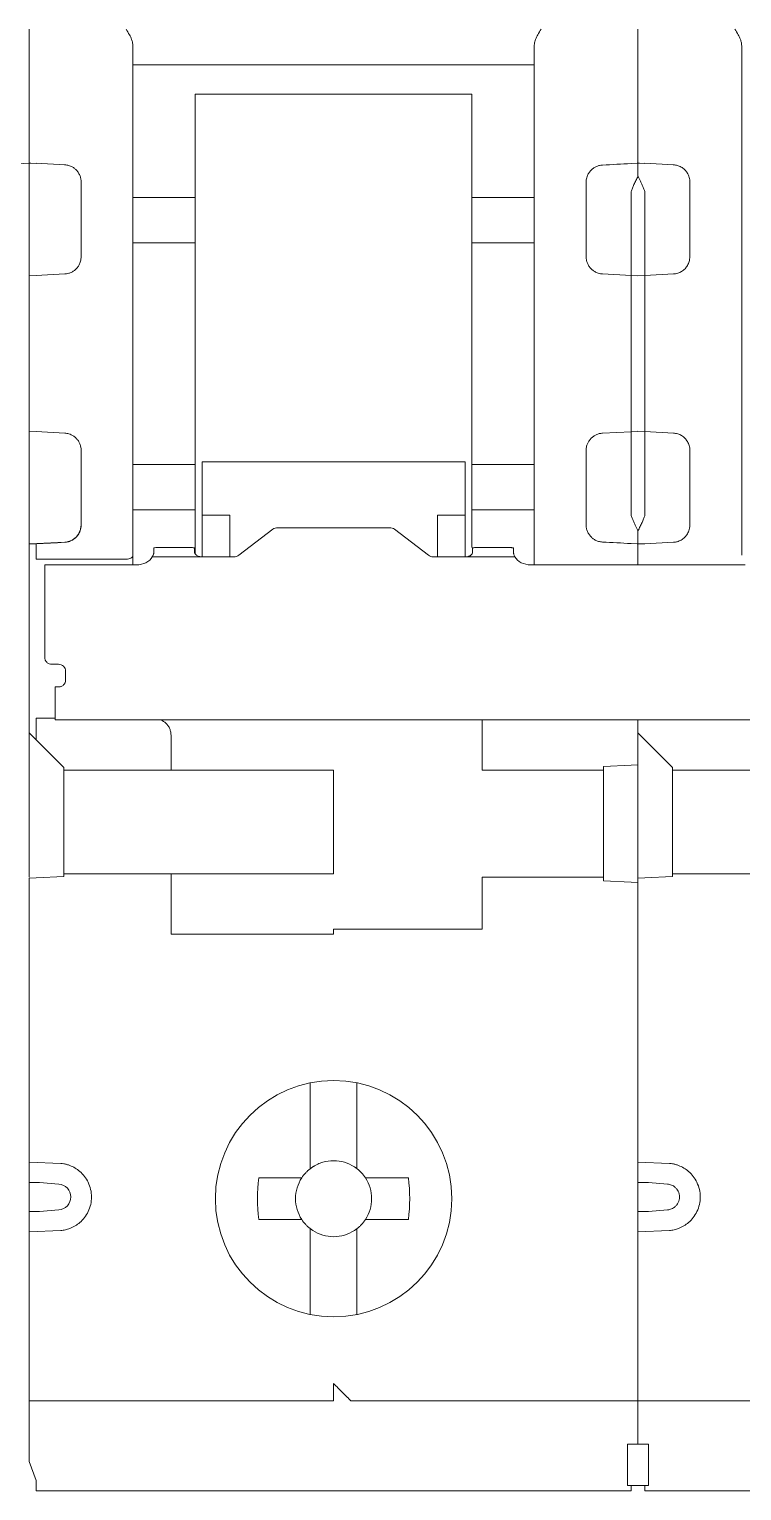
# Model space of a CAD drawing. Header units: millimetres. Extents: x 4137 to 6698, y 1400 to 3585.
# Drawn here: x 4447.62 to 4468.22, y 2976.75 to 3019.04 of the extents above; entities that cross this region are included whole.
import ezdxf

# ---------------------------------------------------------------- set-up
doc = ezdxf.new("R2010")
doc.units = ezdxf.units.MM
doc.layers.add('000-PI-Oprema', color=30, linetype='Continuous', lineweight=5)

msp = doc.modelspace()

# ---------------------------------------------------------------- linework, layer by layer
at = {"layer": '000-PI-Oprema', "color": 0, "lineweight": 0}
for p, q in [((4465.222, 3019.036), (4465.222, 3017.794)), ((4450.622, 3018.005), (4462.222, 3018.005)), ((4465.222, 3017.794), (4465.222, 3015.161)), ((4452.422, 3017.159), (4460.422, 3017.159)), ((4447.622, 3011.901), (4447.622, 3014.778)), ((4447.668, 3015.16), (4447.64, 3015.161)), ((4447.822, 3015.155), (4447.668, 3015.16)), ((4448.649, 3015.114), (4447.822, 3015.157)), ((4447.822, 3015.155), (4447.822, 3015.157)), ((4448.649, 3015.108), (4448.649, 3015.114)), ((4465.022, 3015.15), (4465.203, 3015.159)), ((4465.268, 3015.16), (4465.24, 3015.161)), ((4465.422, 3015.155), (4465.268, 3015.16)), ((4466.249, 3015.114), (4465.422, 3015.157)), ((4466.249, 3015.114), (4466.249, 3015.108)), ((4450.622, 3014.17), (4452.422, 3014.17)), ((4462.222, 3014.17), (4460.422, 3014.17)), ((4465.022, 3014.341), (4465.022, 3011.914)), ((4465.422, 3011.912), (4465.422, 3014.343)), ((4450.622, 3012.859), (4452.422, 3012.859)), ((4460.422, 3012.859), (4462.222, 3012.859)), ((4447.622, 3011.901), (4447.822, 3011.912)), ((4447.822, 3011.912), (4448.649, 3011.955)), ((4465.022, 3011.914), (4464.196, 3011.957)), ((4465.022, 3011.914), (4465.222, 3011.903)), ((4465.422, 3011.912), (4465.222, 3011.901)), ((4466.249, 3011.955), (4465.422, 3011.912)), ((4447.822, 3007.395), (4447.622, 3007.405)), ((4447.622, 3006.353), (4447.622, 3007.405)), ((4447.622, 3007.403), (4447.622, 3006.23)), ((4448.649, 3007.351), (4447.822, 3007.395)), ((4464.196, 3007.35), (4465.022, 3007.393)), ((4465.222, 3007.403), (4465.022, 3007.393)), ((4465.022, 3007.393), (4465.022, 3004.965)), ((4465.222, 3007.405), (4465.422, 3007.395)), ((4465.422, 3007.395), (4466.249, 3007.351)), ((4465.422, 3004.963), (4465.422, 3007.395)), ((4450.622, 3006.447), (4452.422, 3006.447)), ((4452.622, 3006.524), (4452.622, 3004.973)), ((4460.222, 3006.524), (4452.622, 3006.524)), ((4460.222, 3004.973), (4460.222, 3006.524)), ((4462.222, 3006.447), (4460.422, 3006.447)), ((4452.422, 3005.136), (4450.622, 3005.136)), ((4452.422, 3003.853), (4452.422, 3005.136)), ((4460.422, 3004.046), (4460.422, 3005.136)), ((4460.422, 3005.136), (4462.222, 3005.136)), ((4453.422, 3004.973), (4452.622, 3004.973)), ((4452.622, 3003.771), (4452.622, 3004.973)), ((4453.422, 3003.771), (4453.422, 3004.973)), ((4460.222, 3004.973), (4459.422, 3004.973)), ((4459.422, 3003.771), (4459.422, 3004.973)), ((4460.222, 3004.973), (4460.222, 3003.771)), ((4453.681, 3003.816), (4454.664, 3004.569)), ((4454.805, 3004.614), (4458.04, 3004.614)), ((4458.181, 3004.569), (4459.164, 3003.816)), ((4447.64, 3004.145), (4448.649, 3004.198)), ((4447.822, 3004.149), (4447.822, 3004.151)), ((4448.649, 3004.192), (4448.649, 3004.198)), ((4450.622, 3003.824), (4450.622, 3003.541)), ((4451.222, 3003.948), (4451.222, 3004.026)), ((4452.205, 3004.044), (4451.422, 3004.044)), ((4452.405, 3004.026), (4452.405, 3003.948)), ((4460.439, 3004.026), (4460.439, 3003.948)), ((4461.423, 3004.044), (4460.639, 3004.044)), ((4461.623, 3004.026), (4461.623, 3003.948)), ((4462.222, 3003.553), (4462.222, 3003.976)), ((4465.203, 3004.147), (4465.022, 3004.157)), ((4465.222, 3004.146), (4465.222, 3003.541)), ((4465.268, 3004.146), (4465.422, 3004.151)), ((4465.422, 3004.149), (4466.249, 3004.192)), ((4465.422, 3004.151), (4465.422, 3004.149)), ((4450.422, 3003.701), (4447.822, 3003.701)), ((4448.072, 3002.929), (4448.072, 3003.541)), ((4448.072, 3003.541), (4450.722, 3003.541)), ((4452.605, 3003.771), (4451.18, 3003.771)), ((4452.605, 3003.771), (4453.54, 3003.771)), ((4459.305, 3003.771), (4460.239, 3003.771)), ((4461.664, 3003.771), (4460.239, 3003.771)), ((4462.123, 3003.541), (4468.322, 3003.541)), ((4448.072, 3002.272), (4448.072, 3000.863)), ((4448.472, 3000.664), (4448.272, 3000.664)), ((4448.672, 3000.215), (4448.672, 3000.464)), ((4447.622, 2999.953), (4447.622, 3000.27)), ((4448.372, 3000.01), (4448.472, 3000.01)), ((4448.372, 2999.966), (4448.372, 3000.01)), ((4447.622, 2998.679), (4447.622, 2999.953)), ((4448.372, 2999.966), (4448.372, 2999.877)), ((4448.372, 2999.103), (4447.822, 2999.103)), ((4448.372, 2999.055), (4452.472, 2999.055)), ((4452.472, 2999.056), (4477.972, 2999.056)), ((4460.722, 2997.603), (4460.722, 2999.056)), ((4465.222, 2999.056), (4465.222, 2998.679)), ((4447.622, 2994.503), (4447.622, 2998.679)), ((4447.622, 2998.679), (4447.822, 2998.479)), ((4447.822, 2998.479), (4447.822, 2998.603)), ((4447.822, 2998.479), (4448.622, 2997.679)), ((4451.722, 2997.603), (4451.722, 2998.603)), ((4465.222, 2998.679), (4465.422, 2998.479)), ((4465.222, 2997.756), (4465.222, 2998.679)), ((4465.422, 2998.479), (4466.222, 2997.679)), ((4448.622, 2997.679), (4448.622, 2997.603)), ((4451.722, 2997.603), (4448.622, 2997.603)), ((4448.622, 2997.603), (4448.622, 2994.603)), ((4451.722, 2997.603), (4452.122, 2997.603)), ((4452.122, 2997.603), (4456.422, 2997.603)), ((4456.422, 2997.603), (4456.422, 2994.603)), ((4461.122, 2997.603), (4460.722, 2997.603)), ((4461.122, 2997.603), (4464.222, 2997.603)), ((4464.222, 2997.703), (4465.022, 2997.745)), ((4464.222, 2997.703), (4464.222, 2997.603)), ((4464.222, 2997.603), (4464.222, 2994.503)), ((4465.222, 2997.756), (4465.022, 2997.745)), ((4465.222, 2997.756), (4465.222, 2994.503)), ((4466.222, 2997.679), (4466.222, 2997.603)), ((4466.222, 2997.603), (4469.322, 2997.603)), ((4466.222, 2997.603), (4466.222, 2994.603)), ((4447.622, 2995.503), (4447.617, 2995.508)), ((4447.627, 2995.303), (4447.622, 2995.303)), ((4447.622, 2994.475), (4447.822, 2994.485)), ((4448.622, 2994.527), (4447.822, 2994.485)), ((4448.622, 2994.603), (4448.622, 2994.527)), ((4451.722, 2994.603), (4448.622, 2994.603)), ((4451.722, 2992.853), (4451.722, 2994.603)), ((4451.722, 2994.603), (4452.122, 2994.603)), ((4456.422, 2994.603), (4452.122, 2994.603)), ((4461.122, 2994.503), (4460.722, 2994.503)), ((4460.722, 2994.503), (4460.722, 2993.003)), ((4464.222, 2994.503), (4461.122, 2994.503)), ((4464.222, 2994.403), (4464.222, 2994.503)), ((4465.222, 2994.475), (4465.222, 2994.503)), ((4465.222, 2994.475), (4465.422, 2994.485)), ((4466.222, 2994.527), (4465.422, 2994.485)), ((4466.222, 2994.603), (4466.222, 2994.527)), ((4469.322, 2994.603), (4466.222, 2994.603)), ((4447.622, 2994.475), (4447.622, 2986.58)), ((4465.022, 2994.361), (4464.222, 2994.403)), ((4465.022, 2994.361), (4465.222, 2994.351)), ((4465.222, 2994.475), (4465.222, 2994.351)), ((4465.222, 2986.58), (4465.222, 2994.351)), ((4456.422, 2992.853), (4451.722, 2992.853)), ((4456.422, 2993.003), (4456.422, 2992.853)), ((4460.722, 2993.003), (4456.422, 2993.003)), ((4447.622, 2990.703), (4447.627, 2990.703)), ((4447.617, 2990.498), (4447.622, 2990.503)), ((4455.747, 2988.542), (4455.747, 2988.479)), ((4455.747, 2988.479), (4455.747, 2986.359)), ((4457.097, 2988.479), (4457.097, 2988.542)), ((4457.097, 2986.359), (4457.097, 2988.479)), ((4447.622, 2986.406), (4447.622, 2986.579)), ((4465.222, 2986.58), (4465.222, 2983.927)), ((4448.532, 2986.224), (4447.622, 2986.263)), ((4455.747, 2986.359), (4455.747, 2986.072)), ((4457.097, 2986.359), (4457.097, 2986.072)), ((4466.132, 2986.224), (4465.222, 2986.263)), ((4447.622, 2984.831), (4447.622, 2985.676)), ((4447.922, 2985.676), (4448.48, 2985.627)), ((4454.259, 2985.803), (4455.116, 2985.803)), ((4458.586, 2985.803), (4457.729, 2985.803)), ((4465.522, 2985.676), (4466.08, 2985.627)), ((4448.48, 2984.88), (4447.922, 2984.831)), ((4465.522, 2984.831), (4466.08, 2984.88)), ((4455.116, 2984.603), (4454.259, 2984.603)), ((4455.747, 2984.335), (4455.747, 2984.047)), ((4457.097, 2984.335), (4457.097, 2984.047)), ((4458.586, 2984.603), (4457.729, 2984.603)), ((4447.622, 2984.244), (4448.532, 2984.282)), ((4447.622, 2983.927), (4447.622, 2983.981)), ((4447.622, 2983.927), (4447.622, 2980.203)), ((4455.747, 2984.047), (4455.747, 2981.927)), ((4457.097, 2981.927), (4457.097, 2984.047)), ((4465.222, 2984.244), (4466.132, 2984.282)), ((4465.222, 2980.203), (4465.222, 2983.927)), ((4455.747, 2981.927), (4455.747, 2981.852)), ((4457.097, 2981.852), (4457.097, 2981.927)), ((4447.622, 2980.203), (4447.622, 2977.603)), ((4465.222, 2980.203), (4465.222, 2978.103)), ((4447.622, 2979.353), (4456.422, 2979.353)), ((4465.222, 2979.353), (4456.922, 2979.353)), ((4474.022, 2979.353), (4465.222, 2979.353)), ((4465.522, 2978.103), (4464.922, 2978.103)), ((4447.622, 2977.603), (4447.822, 2977.054)), ((4452.622, 2976.753), (4447.822, 2976.753)), ((4460.242, 2976.753), (4452.622, 2976.753)), ((4465.022, 2976.753), (4460.242, 2976.753)), ((4465.022, 2976.903), (4464.922, 2976.903)), ((4465.422, 2976.903), (4465.022, 2976.903)), ((4465.522, 2976.903), (4465.422, 2976.903)), ((4470.222, 2976.753), (4465.422, 2976.753))]:
    msp.add_line(p, q, dxfattribs=at)
at = {"layer": '000-PI-Oprema', "color": 0, "lineweight": 0, "flags": 128}
msp.add_lwpolyline([(4450.622, 3003.824), (4450.619, 3003.8), (4450.607, 3003.777), (4450.589, 3003.756), (4450.564, 3003.737), (4450.534, 3003.722), (4450.499, 3003.711), (4450.461, 3003.704), (4450.422, 3003.701)], dxfattribs=at)
at = {"layer": '000-PI-Oprema', "color": 0, "lineweight": 0}
msp.add_circle((4456.422, 2985.203), 3.418, dxfattribs=at)
for start, end in [(123.0557, 133.0681), (46.9319, 56.9443), (136.9319, 146.9443), (135, 136.9319), (133.0681, 135), (33.0557, 43.0681), (213.0557, 223.0681), (223.0681, 225), (225, 226.9319), (226.9319, 236.9443), (303.0557, 313.0681), (315, 316.9319), (316.9319, 326.9443)]:
    msp.add_arc((4456.422, 2985.203), 1.1, start, end, dxfattribs=at)
for points, knots in [([(4447.622, 3019.036), (4447.622, 3019.004), (4447.622, 3018.94), (4447.622, 3018.844), (4447.622, 3018.749), (4447.622, 3018.622), (4447.622, 3018.465), (4447.622, 3018.289), (4447.622, 3018.129), (4447.622, 3017.992), (4447.622, 3017.877), (4447.622, 3017.822), (4447.622, 3017.794)], [0, 0, 0, 0, 0.061391, 0.122427, 0.18342, 0.24468, 0.372209, 0.500076, 0.627605, 0.755472, 0.877481, 1, 1, 1, 1]), ([(4447.622, 3017.794), (4447.622, 3017.808), (4447.622, 3017.834), (4447.622, 3017.881), (4447.622, 3017.934), (4447.622, 3018.014), (4447.622, 3018.129), (4447.622, 3018.289), (4447.622, 3018.465), (4447.622, 3018.652), (4447.622, 3018.843), (4447.622, 3018.972), (4447.622, 3019.036)], [0, 0, 0, 0, 0.061391, 0.122427, 0.18342, 0.24468, 0.372209, 0.500076, 0.627605, 0.755472, 0.877481, 1, 1, 1, 1]), ([(4450.422, 3019.036), (4450.456, 3018.983), (4450.503, 3018.909), (4450.555, 3018.81), (4450.588, 3018.732), (4450.616, 3018.645), (4450.62, 3018.578), (4450.622, 3018.546)], [0, 0, 0, 0, 0.350015, 0.493309, 0.624855, 0.821183, 1, 1, 1, 1]), ([(4462.222, 3018.546), (4462.223, 3018.567), (4462.226, 3018.611), (4462.24, 3018.677), (4462.262, 3018.743), (4462.291, 3018.81), (4462.342, 3018.909), (4462.389, 3018.984), (4462.422, 3019.036)], [0, 0, 0, 0, 0.117446, 0.242847, 0.378002, 0.506391, 0.652474, 1, 1, 1, 1]), ([(4468.022, 3019.036), (4468.056, 3018.983), (4468.103, 3018.909), (4468.155, 3018.809), (4468.188, 3018.732), (4468.216, 3018.645), (4468.22, 3018.578), (4468.222, 3018.546)], [0, 0, 0, 0, 0.350596, 0.493868, 0.625405, 0.821427, 1, 1, 1, 1]), ([(4450.622, 3018.392), (4450.622, 3018.352), (4450.622, 3018.271), (4450.622, 3018.14), (4450.622, 3018), (4450.622, 3017.852), (4450.622, 3017.696), (4450.622, 3017.532), (4450.622, 3017.36), (4450.622, 3017.119), (4450.622, 3016.8), (4450.622, 3016.389), (4450.622, 3015.952), (4450.622, 3015.639), (4450.622, 3015.482)], [0, 0, 0, 0, 0.062736, 0.125281, 0.187695, 0.250043, 0.312387, 0.374792, 0.437318, 0.500031, 0.625212, 0.749931, 0.874692, 1, 1, 1, 1]), ([(4462.222, 3018.392), (4462.222, 3018.402), (4462.222, 3018.421), (4462.222, 3018.457), (4462.222, 3018.498), (4462.222, 3018.53), (4462.222, 3018.546)], [0, 0, 0, 0, 0.251193, 0.5, 0.748807, 1, 1, 1, 1]), ([(4462.222, 3015.33), (4462.222, 3015.414), (4462.222, 3015.58), (4462.222, 3015.822), (4462.222, 3016.056), (4462.222, 3016.284), (4462.222, 3016.504), (4462.222, 3016.717), (4462.222, 3016.922), (4462.222, 3017.186), (4462.222, 3017.496), (4462.222, 3017.832), (4462.222, 3018.135), (4462.222, 3018.306), (4462.222, 3018.392)], [0, 0, 0, 0, 0.062754, 0.125301, 0.187708, 0.250043, 0.312375, 0.374772, 0.437302, 0.500033, 0.625237, 0.749935, 0.874674, 1, 1, 1, 1]), ([(4468.222, 3018.546), (4468.222, 3018.53), (4468.222, 3018.498), (4468.222, 3018.457), (4468.222, 3018.421), (4468.222, 3018.402), (4468.222, 3018.392)], [0, 0, 0, 0, 0.251193, 0.5, 0.748807, 1, 1, 1, 1]), ([(4468.222, 3018.392), (4468.222, 3018.352), (4468.222, 3018.271), (4468.222, 3018.14), (4468.222, 3018), (4468.222, 3017.852), (4468.222, 3017.696), (4468.222, 3017.532), (4468.222, 3017.36), (4468.222, 3017.119), (4468.222, 3016.8), (4468.222, 3016.389), (4468.222, 3015.952), (4468.222, 3015.639), (4468.222, 3015.482)], [0, 0, 0, 0, 0.062736, 0.125281, 0.187695, 0.250043, 0.312387, 0.374792, 0.437318, 0.500031, 0.625212, 0.749931, 0.874692, 1, 1, 1, 1]), ([(4447.622, 3017.794), (4447.622, 3017.757), (4447.622, 3017.684), (4447.622, 3017.564), (4447.622, 3017.438), (4447.622, 3017.303), (4447.622, 3017.162), (4447.622, 3017.013), (4447.622, 3016.857), (4447.622, 3016.639), (4447.622, 3016.35), (4447.622, 3015.978), (4447.622, 3015.583), (4447.622, 3015.3), (4447.622, 3015.159)], [0, 0, 0, 0, 0.062728, 0.125272, 0.18769, 0.250045, 0.312396, 0.374803, 0.437328, 0.500029, 0.625194, 0.749922, 0.874696, 1, 1, 1, 1]), ([(4447.622, 3015.161), (4447.622, 3015.232), (4447.622, 3015.374), (4447.622, 3015.581), (4447.622, 3015.782), (4447.622, 3015.977), (4447.622, 3016.165), (4447.622, 3016.348), (4447.622, 3016.524), (4447.622, 3016.751), (4447.622, 3017.017), (4447.622, 3017.307), (4447.622, 3017.57), (4447.622, 3017.719), (4447.622, 3017.794)], [0, 0, 0, 0, 0.062728, 0.125271, 0.18769, 0.250045, 0.312396, 0.374804, 0.437328, 0.500029, 0.625194, 0.749922, 0.874696, 1, 1, 1, 1]), ([(4452.422, 3017.159), (4452.422, 3017.118), (4452.422, 3017.035), (4452.422, 3016.917), (4452.422, 3016.804), (4452.422, 3016.661), (4452.422, 3016.495), (4452.422, 3016.388), (4452.422, 3016.334)], [0, 0, 0, 0, 0.125424, 0.250193, 0.374902, 0.500146, 0.749703, 1, 1, 1, 1]), ([(4460.422, 3016.334), (4460.422, 3016.361), (4460.422, 3016.413), (4460.422, 3016.501), (4460.422, 3016.595), (4460.422, 3016.73), (4460.422, 3016.914), (4460.422, 3017.077), (4460.422, 3017.159)], [0, 0, 0, 0, 0.125424, 0.250193, 0.374902, 0.500146, 0.749703, 1, 1, 1, 1]), ([(4460.422, 3014.17), (4460.422, 3014.241), (4460.422, 3014.383), (4460.422, 3014.589), (4460.422, 3014.79), (4460.422, 3014.986), (4460.422, 3015.176), (4460.422, 3015.422), (4460.422, 3015.714), (4460.422, 3016.041), (4460.422, 3016.237), (4460.422, 3016.334)], [0, 0, 0, 0, 0.083508, 0.166833, 0.25006, 0.333277, 0.416572, 0.500032, 0.666688, 0.83311, 1, 1, 1, 1]), ([(4450.622, 3015.482), (4450.622, 3015.418), (4450.622, 3015.291), (4450.622, 3015.092), (4450.622, 3014.889), (4450.622, 3014.682), (4450.622, 3014.47), (4450.622, 3014.253), (4450.622, 3014.031), (4450.622, 3013.88), (4450.622, 3013.805)], [0, 0, 0, 0, 0.12575, 0.250858, 0.375537, 0.5, 0.624463, 0.749142, 0.87425, 1, 1, 1, 1]), ([(4462.222, 3013.937), (4462.222, 3014.008), (4462.222, 3014.15), (4462.222, 3014.358), (4462.222, 3014.562), (4462.222, 3014.761), (4462.222, 3014.956), (4462.222, 3015.146), (4462.222, 3015.269), (4462.222, 3015.33)], [0, 0, 0, 0, 0.143512, 0.28637, 0.428834, 0.571166, 0.71363, 0.856488, 1, 1, 1, 1]), ([(4468.222, 3015.482), (4468.222, 3015.418), (4468.222, 3015.291), (4468.222, 3015.092), (4468.222, 3014.889), (4468.222, 3014.682), (4468.222, 3014.47), (4468.222, 3014.253), (4468.222, 3014.031), (4468.222, 3013.88), (4468.222, 3013.805)], [0, 0, 0, 0, 0.12575, 0.250858, 0.375537, 0.5, 0.624463, 0.749142, 0.87425, 1, 1, 1, 1]), ([(4448.649, 3015.114), (4448.668, 3015.112), (4448.707, 3015.109), (4448.764, 3015.096), (4448.829, 3015.072), (4448.902, 3015.033), (4448.975, 3014.974), (4449.038, 3014.9), (4449.085, 3014.813), (4449.117, 3014.717), (4449.121, 3014.65), (4449.122, 3014.616)], [0, 0, 0, 0, 0.071618, 0.143308, 0.216363, 0.334035, 0.455285, 0.587191, 0.721903, 0.860899, 1, 1, 1, 1]), ([(4463.722, 3014.607), (4463.723, 3014.63), (4463.725, 3014.675), (4463.739, 3014.741), (4463.765, 3014.815), (4463.808, 3014.893), (4463.871, 3014.967), (4463.944, 3015.026), (4464.025, 3015.069), (4464.109, 3015.098), (4464.167, 3015.104), (4464.196, 3015.106)], [0, 0, 0, 0, 0.093221, 0.185813, 0.279137, 0.41434, 0.546905, 0.668022, 0.785627, 0.893606, 1, 1, 1, 1]), ([(4465.022, 3014.341), (4465.035, 3014.373), (4465.062, 3014.442), (4465.108, 3014.548), (4465.163, 3014.664), (4465.202, 3014.738), (4465.222, 3014.777)], [0, 0, 0, 0, 0.193415, 0.424448, 0.693252, 1, 1, 1, 1]), ([(4465.422, 3014.343), (4465.41, 3014.375), (4465.385, 3014.438), (4465.346, 3014.529), (4465.306, 3014.616), (4465.264, 3014.7), (4465.237, 3014.752), (4465.222, 3014.778)], [0, 0, 0, 0, 0.194202, 0.390464, 0.589612, 0.792498, 1, 1, 1, 1]), ([(4466.722, 3014.616), (4466.722, 3014.639), (4466.72, 3014.684), (4466.706, 3014.75), (4466.68, 3014.823), (4466.638, 3014.9), (4466.568, 3014.982), (4466.476, 3015.051), (4466.365, 3015.1), (4466.286, 3015.109), (4466.249, 3015.114)], [0, 0, 0, 0, 0.092601, 0.18543, 0.278489, 0.413813, 0.545287, 0.709927, 0.860804, 1, 1, 1, 1]), ([(4452.422, 3014.17), (4452.422, 3014.121), (4452.422, 3014.023), (4452.422, 3013.807), (4452.422, 3013.568), (4452.422, 3013.323), (4452.422, 3013.102), (4452.422, 3012.938), (4452.422, 3012.882), (4452.422, 3012.859)], [0, 0, 0, 0, 0.150243, 0.300485, 0.450729, 0.600973, 0.751216, 0.901461, 1, 1, 1, 1]), ([(4460.422, 3014.17), (4460.422, 3014.121), (4460.422, 3014.023), (4460.422, 3013.807), (4460.422, 3013.568), (4460.422, 3013.323), (4460.422, 3013.102), (4460.422, 3012.938), (4460.422, 3012.882), (4460.422, 3012.859)], [0, 0, 0, 0, 0.150243, 0.300485, 0.450729, 0.600973, 0.751216, 0.901461, 1, 1, 1, 1]), ([(4462.222, 3005.37), (4462.222, 3005.484), (4462.222, 3005.711), (4462.222, 3006.057), (4462.222, 3006.405), (4462.222, 3006.755), (4462.222, 3007.108), (4462.222, 3007.705), (4462.222, 3008.553), (4462.222, 3009.653), (4462.222, 3010.753), (4462.222, 3011.72), (4462.222, 3012.552), (4462.222, 3013.252), (4462.222, 3013.708), (4462.222, 3013.937)], [0, 0, 0, 0, 0.041431, 0.082793, 0.124119, 0.165441, 0.206793, 0.248207, 0.374079, 0.500012, 0.625883, 0.751817, 0.834548, 0.917188, 1, 1, 1, 1]), ([(4449.122, 3012.454), (4449.122, 3012.574), (4449.122, 3012.813), (4449.122, 3013.168), (4449.122, 3013.521), (4449.122, 3013.753), (4449.122, 3013.869)], [0, 0, 0, 0, 0.2501, 0.5, 0.7499, 1, 1, 1, 1]), ([(4450.622, 3013.805), (4450.622, 3013.694), (4450.622, 3013.472), (4450.622, 3013.137), (4450.622, 3012.799), (4450.622, 3012.459), (4450.622, 3012.117), (4450.622, 3011.538), (4450.622, 3010.717), (4450.622, 3009.653), (4450.622, 3008.589), (4450.622, 3007.653), (4450.622, 3006.847), (4450.622, 3006.168), (4450.622, 3005.724), (4450.622, 3005.502)], [0, 0, 0, 0, 0.041447, 0.082829, 0.124176, 0.16552, 0.206891, 0.248321, 0.374134, 0.500011, 0.625824, 0.751702, 0.834467, 0.91715, 1, 1, 1, 1]), ([(4468.222, 3013.805), (4468.222, 3013.694), (4468.222, 3013.472), (4468.222, 3013.137), (4468.222, 3012.799), (4468.222, 3012.459), (4468.222, 3012.117), (4468.222, 3011.538), (4468.222, 3010.717), (4468.222, 3009.653), (4468.222, 3008.589), (4468.222, 3007.653), (4468.222, 3006.847), (4468.222, 3006.168), (4468.222, 3005.724), (4468.222, 3005.502)], [0, 0, 0, 0, 0.041447, 0.082829, 0.124176, 0.16552, 0.206891, 0.248321, 0.374134, 0.500011, 0.625824, 0.751702, 0.834467, 0.91715, 1, 1, 1, 1]), ([(4452.422, 3012.859), (4452.422, 3012.776), (4452.422, 3012.609), (4452.422, 3012.354), (4452.422, 3012.097), (4452.422, 3011.837), (4452.422, 3011.574), (4452.422, 3011.126), (4452.422, 3010.487), (4452.422, 3009.653), (4452.422, 3008.82), (4452.422, 3008.09), (4452.422, 3007.469), (4452.422, 3006.95), (4452.422, 3006.615), (4452.422, 3006.447)], [0, 0, 0, 0, 0.041319, 0.082538, 0.123706, 0.164869, 0.206076, 0.247373, 0.373654, 0.500018, 0.626299, 0.752662, 0.835118, 0.917437, 1, 1, 1, 1]), ([(4460.422, 3012.859), (4460.422, 3011.852), (4460.422, 3010.753), (4460.422, 3008.554), (4460.422, 3007.454), (4460.422, 3006.447)], [0, 0, 0, 0, 0.5, 0.5, 1, 1, 1, 1]), ([(4449.122, 3012.454), (4449.122, 3012.433), (4449.12, 3012.39), (4449.108, 3012.328), (4449.084, 3012.257), (4449.045, 3012.181), (4448.986, 3012.107), (4448.914, 3012.044), (4448.832, 3011.997), (4448.742, 3011.965), (4448.68, 3011.958), (4448.649, 3011.955)], [0, 0, 0, 0, 0.085507, 0.170147, 0.255273, 0.381189, 0.506725, 0.630753, 0.754527, 0.877113, 1, 1, 1, 1]), ([(4464.196, 3011.957), (4464.175, 3011.959), (4464.134, 3011.962), (4464.073, 3011.978), (4464.004, 3012.004), (4463.931, 3012.046), (4463.859, 3012.108), (4463.8, 3012.183), (4463.756, 3012.268), (4463.728, 3012.36), (4463.724, 3012.424), (4463.722, 3012.456)], [0, 0, 0, 0, 0.082209, 0.16366, 0.245689, 0.369303, 0.493372, 0.618767, 0.744744, 0.872104, 1, 1, 1, 1]), ([(4466.249, 3011.955), (4466.269, 3011.957), (4466.31, 3011.96), (4466.371, 3011.976), (4466.429, 3011.998), (4466.485, 3012.027), (4466.537, 3012.064), (4466.596, 3012.118), (4466.658, 3012.2), (4466.711, 3012.317), (4466.719, 3012.407), (4466.722, 3012.454)], [0, 0, 0, 0, 0.080411, 0.161533, 0.243405, 0.326066, 0.409552, 0.493901, 0.642123, 0.810797, 1, 1, 1, 1]), ([(4447.622, 3011.903), (4447.622, 3011.797), (4447.622, 3011.584), (4447.622, 3011.264), (4447.622, 3010.944), (4447.622, 3010.622), (4447.622, 3010.3), (4447.622, 3009.977), (4447.622, 3009.572), (4447.622, 3009.087), (4447.622, 3008.523), (4447.622, 3007.961), (4447.622, 3007.589), (4447.622, 3007.403)], [0, 0, 0, 0, 0.071572, 0.143012, 0.214372, 0.285701, 0.357051, 0.428472, 0.500015, 0.625079, 0.749917, 0.8748, 1, 1, 1, 1]), ([(4447.622, 3007.405), (4447.622, 3007.511), (4447.622, 3007.723), (4447.622, 3008.043), (4447.622, 3008.364), (4447.622, 3008.685), (4447.622, 3009.007), (4447.622, 3009.33), (4447.622, 3009.734), (4447.622, 3010.218), (4447.622, 3010.782), (4447.622, 3011.344), (4447.622, 3011.715), (4447.622, 3011.901)], [0, 0, 0, 0, 0.071572, 0.143012, 0.214372, 0.285701, 0.357051, 0.428472, 0.500015, 0.625079, 0.749917, 0.8748, 1, 1, 1, 1]), ([(4465.022, 3011.914), (4465.022, 3011.807), (4465.022, 3011.593), (4465.022, 3011.271), (4465.022, 3010.949), (4465.022, 3010.626), (4465.022, 3010.302), (4465.022, 3009.978), (4465.022, 3009.572), (4465.022, 3009.085), (4465.022, 3008.519), (4465.022, 3007.954), (4465.022, 3007.58), (4465.022, 3007.393)], [0, 0, 0, 0, 0.071556, 0.142997, 0.214365, 0.285706, 0.357065, 0.428486, 0.500013, 0.625062, 0.749916, 0.874816, 1, 1, 1, 1]), ([(4448.649, 3007.351), (4448.67, 3007.349), (4448.711, 3007.346), (4448.772, 3007.33), (4448.841, 3007.304), (4448.914, 3007.262), (4448.986, 3007.2), (4449.045, 3007.125), (4449.089, 3007.04), (4449.117, 3006.948), (4449.121, 3006.884), (4449.122, 3006.852)], [0, 0, 0, 0, 0.082205, 0.163652, 0.245679, 0.369354, 0.493482, 0.618917, 0.744935, 0.872201, 1, 1, 1, 1]), ([(4463.722, 3006.85), (4463.723, 3006.872), (4463.725, 3006.914), (4463.737, 3006.977), (4463.761, 3007.047), (4463.8, 3007.123), (4463.859, 3007.198), (4463.931, 3007.26), (4464.013, 3007.307), (4464.102, 3007.34), (4464.165, 3007.346), (4464.196, 3007.35)], [0, 0, 0, 0, 0.085573, 0.170275, 0.255463, 0.381339, 0.506835, 0.630803, 0.754517, 0.877108, 1, 1, 1, 1]), ([(4466.722, 3006.852), (4466.721, 3006.876), (4466.719, 3006.924), (4466.704, 3006.991), (4466.682, 3007.053), (4466.653, 3007.108), (4466.621, 3007.156), (4466.568, 3007.217), (4466.488, 3007.282), (4466.373, 3007.336), (4466.29, 3007.346), (4466.249, 3007.351)], [0, 0, 0, 0, 0.097376, 0.189595, 0.276665, 0.358598, 0.435408, 0.507112, 0.674555, 0.83875, 1, 1, 1, 1]), ([(4449.122, 3005.437), (4449.122, 3005.553), (4449.122, 3005.786), (4449.122, 3006.138), (4449.122, 3006.494), (4449.122, 3006.732), (4449.122, 3006.852)], [0, 0, 0, 0, 0.2501, 0.5, 0.7499, 1, 1, 1, 1]), ([(4447.622, 3004.528), (4447.622, 3004.528), (4447.622, 3004.855), (4447.622, 3005.238), (4447.622, 3005.727), (4447.622, 3006.081), (4447.622, 3006.31), (4447.622, 3006.339), (4447.622, 3006.353)], [0, 0, 0, 0, 0.008736, 0.206989, 0.405242, 0.603494, 0.801747, 1, 1, 1, 1]), ([(4452.422, 3006.447), (4452.422, 3006.425), (4452.422, 3006.369), (4452.422, 3006.204), (4452.422, 3005.984), (4452.422, 3005.738), (4452.422, 3005.499), (4452.422, 3005.283), (4452.422, 3005.185), (4452.422, 3005.136)], [0, 0, 0, 0, 0.098539, 0.248784, 0.399027, 0.54927, 0.699515, 0.849757, 1, 1, 1, 1]), ([(4460.422, 3006.447), (4460.422, 3006.425), (4460.422, 3006.369), (4460.422, 3006.204), (4460.422, 3005.984), (4460.422, 3005.738), (4460.422, 3005.499), (4460.422, 3005.283), (4460.422, 3005.185), (4460.422, 3005.136)], [0, 0, 0, 0, 0.098539, 0.248784, 0.399027, 0.54927, 0.699515, 0.849757, 1, 1, 1, 1]), ([(4450.622, 3005.502), (4450.622, 3005.426), (4450.622, 3005.275), (4450.622, 3005.054), (4450.622, 3004.837), (4450.622, 3004.624), (4450.622, 3004.417), (4450.622, 3004.214), (4450.622, 3004.016), (4450.622, 3003.888), (4450.622, 3003.824)], [0, 0, 0, 0, 0.12575, 0.250858, 0.375537, 0.5, 0.624463, 0.749142, 0.87425, 1, 1, 1, 1]), ([(4468.222, 3005.502), (4468.222, 3005.426), (4468.222, 3005.275), (4468.222, 3005.054), (4468.222, 3004.837), (4468.222, 3004.624), (4468.222, 3004.417), (4468.222, 3004.214), (4468.222, 3004.016), (4468.222, 3003.888), (4468.222, 3003.824)], [0, 0, 0, 0, 0.12575, 0.250858, 0.375537, 0.5, 0.624463, 0.749142, 0.87425, 1, 1, 1, 1]), ([(4449.122, 3004.69), (4449.122, 3004.751), (4449.122, 3004.872), (4449.122, 3005.058), (4449.122, 3005.246), (4449.122, 3005.373), (4449.122, 3005.437)], [0, 0, 0, 0, 0.25014, 0.5, 0.74986, 1, 1, 1, 1]), ([(4462.222, 3003.976), (4462.222, 3004.037), (4462.222, 3004.16), (4462.222, 3004.35), (4462.222, 3004.545), (4462.222, 3004.744), (4462.222, 3004.948), (4462.222, 3005.156), (4462.222, 3005.298), (4462.222, 3005.37)], [0, 0, 0, 0, 0.143512, 0.28637, 0.428834, 0.571166, 0.71363, 0.856488, 1, 1, 1, 1]), ([(4448.649, 3004.198), (4448.69, 3004.2), (4448.737, 3004.208), (4448.836, 3004.242), (4448.889, 3004.269), (4448.989, 3004.351), (4449.036, 3004.406), (4449.103, 3004.54), (4449.122, 3004.618), (4449.122, 3004.697)], [0, 0, 0, 0, 0.25, 0.25, 0.5, 0.5, 0.75, 0.75, 1, 1, 1, 1]), ([(4448.649, 3004.192), (4448.667, 3004.194), (4448.705, 3004.197), (4448.761, 3004.21), (4448.817, 3004.23), (4448.871, 3004.256), (4448.924, 3004.291), (4448.981, 3004.34), (4449.044, 3004.414), (4449.091, 3004.507), (4449.118, 3004.604), (4449.121, 3004.661), (4449.122, 3004.69)], [0, 0, 0, 0, 0.068374, 0.139377, 0.213319, 0.290477, 0.371094, 0.455382, 0.587277, 0.761474, 0.880592, 1, 1, 1, 1]), ([(4464.196, 3004.2), (4464.177, 3004.202), (4464.139, 3004.205), (4464.082, 3004.218), (4464.017, 3004.241), (4463.944, 3004.28), (4463.871, 3004.34), (4463.808, 3004.414), (4463.76, 3004.501), (4463.728, 3004.597), (4463.724, 3004.665), (4463.722, 3004.699)], [0, 0, 0, 0, 0.070996, 0.142095, 0.214573, 0.332083, 0.453298, 0.585758, 0.72107, 0.860537, 1, 1, 1, 1]), ([(4465.022, 3004.965), (4465.035, 3004.934), (4465.06, 3004.87), (4465.099, 3004.779), (4465.139, 3004.692), (4465.18, 3004.607), (4465.208, 3004.556), (4465.222, 3004.529)], [0, 0, 0, 0, 0.1942, 0.390457, 0.5896, 0.792488, 1, 1, 1, 1]), ([(4465.422, 3004.963), (4465.41, 3004.932), (4465.383, 3004.863), (4465.337, 3004.757), (4465.282, 3004.641), (4465.243, 3004.567), (4465.222, 3004.528)], [0, 0, 0, 0, 0.193384, 0.424408, 0.693222, 1, 1, 1, 1]), ([(4466.249, 3004.192), (4466.267, 3004.194), (4466.305, 3004.197), (4466.361, 3004.21), (4466.417, 3004.23), (4466.471, 3004.256), (4466.524, 3004.291), (4466.581, 3004.34), (4466.644, 3004.414), (4466.691, 3004.507), (4466.718, 3004.604), (4466.721, 3004.661), (4466.722, 3004.69)], [0, 0, 0, 0, 0.068374, 0.139376, 0.213318, 0.290476, 0.371092, 0.45538, 0.587276, 0.76147, 0.88059, 1, 1, 1, 1]), ([(4447.622, 3004.147), (4447.622, 3004.076), (4447.622, 3003.934), (4447.622, 3003.727), (4447.622, 3003.526), (4447.622, 3003.331), (4447.622, 3003.142), (4447.622, 3002.96), (4447.622, 3002.783), (4447.622, 3002.556), (4447.622, 3002.29), (4447.622, 3002), (4447.622, 3001.737), (4447.622, 3001.587), (4447.622, 3001.512)], [0, 0, 0, 0, 0.062728, 0.125272, 0.18769, 0.250045, 0.312396, 0.374803, 0.437328, 0.500029, 0.625194, 0.749922, 0.874696, 1, 1, 1, 1]), ([(4447.622, 3001.512), (4447.622, 3001.549), (4447.622, 3001.622), (4447.622, 3001.742), (4447.622, 3001.869), (4447.622, 3002.003), (4447.622, 3002.144), (4447.622, 3002.293), (4447.622, 3002.449), (4447.622, 3002.667), (4447.622, 3002.955), (4447.622, 3003.327), (4447.622, 3003.722), (4447.622, 3004.004), (4447.622, 3004.146)], [0, 0, 0, 0, 0.062728, 0.125271, 0.18769, 0.250045, 0.312396, 0.374804, 0.437328, 0.500029, 0.625194, 0.749922, 0.874696, 1, 1, 1, 1]), ([(4447.822, 3004.151), (4447.796, 3004.15), (4447.744, 3004.149), (4447.693, 3004.147), (4447.668, 3004.146)], [0, 0, 0, 0, 0.508632, 1, 1, 1, 1]), ([(4451.222, 3003.898), (4451.222, 3003.889), (4451.221, 3003.872), (4451.213, 3003.841), (4451.2, 3003.807), (4451.187, 3003.783), (4451.18, 3003.771)], [0, 0, 0, 0, 0.256458, 0.506841, 0.753776, 1, 1, 1, 1]), ([(4451.222, 3004.026), (4451.222, 3004.031), (4451.244, 3004.035), (4451.318, 3004.042), (4451.37, 3004.044), (4451.422, 3004.044)], [0, 0, 0, 0, 0.5, 0.5, 1, 1, 1, 1]), ([(4451.222, 3003.898), (4451.222, 3003.906), (4451.222, 3003.923), (4451.222, 3003.94), (4451.222, 3003.945), (4451.222, 3003.948)], [0, 0, 0, 0, 0.334189, 0.665811, 1, 1, 1, 1]), ([(4452.405, 3004.026), (4452.405, 3004.028), (4452.403, 3004.03), (4452.392, 3004.033), (4452.373, 3004.036), (4452.34, 3004.04), (4452.285, 3004.043), (4452.232, 3004.044), (4452.205, 3004.044)], [0, 0, 0, 0, 0.128148, 0.251094, 0.373747, 0.501054, 0.748354, 1, 1, 1, 1]), ([(4452.405, 3003.898), (4452.406, 3003.892), (4452.407, 3003.879), (4452.418, 3003.858), (4452.436, 3003.836), (4452.465, 3003.812), (4452.519, 3003.78), (4452.572, 3003.775), (4452.605, 3003.771)], [0, 0, 0, 0, 0.121269, 0.244591, 0.370821, 0.500756, 0.692101, 1, 1, 1, 1]), ([(4460.239, 3003.771), (4460.254, 3003.772), (4460.282, 3003.773), (4460.318, 3003.782), (4460.346, 3003.793), (4460.367, 3003.805), (4460.398, 3003.825), (4460.432, 3003.859), (4460.437, 3003.885), (4460.439, 3003.898)], [0, 0, 0, 0, 0.138294, 0.257669, 0.358107, 0.439606, 0.502183, 0.756685, 1, 1, 1, 1]), ([(4460.639, 3004.044), (4460.626, 3004.044), (4460.6, 3004.044), (4460.562, 3004.043), (4460.528, 3004.041), (4460.488, 3004.038), (4460.448, 3004.033), (4460.442, 3004.029), (4460.439, 3004.026)], [0, 0, 0, 0, 0.128148, 0.251094, 0.373747, 0.501054, 0.748354, 1, 1, 1, 1]), ([(4461.623, 3004.026), (4461.622, 3004.028), (4461.62, 3004.03), (4461.609, 3004.033), (4461.59, 3004.036), (4461.557, 3004.04), (4461.502, 3004.043), (4461.449, 3004.044), (4461.423, 3004.044)], [0, 0, 0, 0, 0.128148, 0.251094, 0.373747, 0.501054, 0.748354, 1, 1, 1, 1]), ([(4461.623, 3003.948), (4461.623, 3003.945), (4461.623, 3003.94), (4461.623, 3003.923), (4461.623, 3003.906), (4461.623, 3003.898)], [0, 0, 0, 0, 0.334189, 0.665811, 1, 1, 1, 1]), ([(4461.664, 3003.771), (4461.658, 3003.783), (4461.645, 3003.807), (4461.632, 3003.841), (4461.624, 3003.872), (4461.623, 3003.889), (4461.623, 3003.898)], [0, 0, 0, 0, 0.246224, 0.493159, 0.743542, 1, 1, 1, 1]), ([(4450.722, 3003.541), (4450.819, 3003.541), (4450.915, 3003.563), (4451.077, 3003.644), (4451.142, 3003.703), (4451.18, 3003.771)], [0, 0, 0, 0, 0.5, 0.5, 1, 1, 1, 1]), ([(4461.664, 3003.771), (4461.703, 3003.703), (4461.768, 3003.644), (4461.93, 3003.563), (4462.026, 3003.541), (4462.123, 3003.541)], [0, 0, 0, 0, 0.5, 0.5, 1, 1, 1, 1]), ([(4447.622, 3001.512), (4447.622, 3001.499), (4447.622, 3001.472), (4447.622, 3001.425), (4447.622, 3001.372), (4447.622, 3001.292), (4447.622, 3001.177), (4447.622, 3001.017), (4447.622, 3000.841), (4447.622, 3000.655), (4447.622, 3000.463), (4447.622, 3000.335), (4447.622, 3000.27)], [0, 0, 0, 0, 0.061391, 0.122427, 0.18342, 0.24468, 0.372209, 0.500076, 0.627605, 0.755472, 0.877481, 1, 1, 1, 1]), ([(4447.622, 3000.27), (4447.622, 3000.302), (4447.622, 3000.367), (4447.622, 3000.463), (4447.622, 3000.557), (4447.622, 3000.685), (4447.622, 3000.841), (4447.622, 3001.017), (4447.622, 3001.177), (4447.622, 3001.314), (4447.622, 3001.429), (4447.622, 3001.484), (4447.622, 3001.512)], [0, 0, 0, 0, 0.061391, 0.122427, 0.18342, 0.24468, 0.372209, 0.500076, 0.627605, 0.755472, 0.877481, 1, 1, 1, 1]), ([(4448.072, 3000.863), (4448.073, 3000.849), (4448.075, 3000.823), (4448.086, 3000.786), (4448.105, 3000.751), (4448.138, 3000.712), (4448.193, 3000.672), (4448.246, 3000.666), (4448.272, 3000.664)], [0, 0, 0, 0, 0.128148, 0.251094, 0.373747, 0.501054, 0.748354, 1, 1, 1, 1]), ([(4448.672, 3000.464), (4448.672, 3000.516), (4448.651, 3000.568), (4448.577, 3000.642), (4448.525, 3000.664), (4448.472, 3000.664)], [0, 0, 0, 0, 0.5, 0.5, 1, 1, 1, 1]), ([(4447.622, 3000.103), (4447.622, 3000.09), (4447.622, 3000.064), (4447.622, 3000.027), (4447.622, 2999.991), (4447.622, 2999.959), (4447.622, 2999.955), (4447.622, 2999.953)], [0, 0, 0, 0, 0.169382, 0.332374, 0.500748, 0.7482, 1, 1, 1, 1]), ([(4448.472, 3000.01), (4448.486, 3000.011), (4448.512, 3000.012), (4448.55, 3000.024), (4448.584, 3000.042), (4448.624, 3000.075), (4448.664, 3000.13), (4448.67, 3000.183), (4448.672, 3000.215)], [0, 0, 0, 0, 0.128148, 0.251094, 0.373747, 0.501054, 0.748354, 1, 1, 1, 1]), ([(4448.372, 2999.055), (4448.372, 2999.07), (4448.372, 2999.078), (4448.372, 2999.25), (4448.372, 2999.527), (4448.372, 2999.76), (4448.372, 2999.877)], [0, 0, 0, 0, 0.206145, 0.470763, 0.735381, 1, 1, 1, 1]), ([(4447.822, 2999.103), (4447.822, 2999.103), (4447.822, 2999.049), (4447.822, 2998.864), (4447.822, 2998.734), (4447.822, 2998.603)], [0, 0, 0, 0, 0.5, 0.5, 1, 1, 1, 1]), ([(4451.429, 2999.055), (4451.48, 2999.027), (4451.557, 2998.986), (4451.639, 2998.886), (4451.686, 2998.799), (4451.717, 2998.703), (4451.721, 2998.636), (4451.722, 2998.603)], [0, 0, 0, 0, 0.351287, 0.528122, 0.693874, 0.849103, 1, 1, 1, 1]), ([(4447.622, 2985.676), (4447.622, 2985.793), (4447.622, 2986.027), (4447.622, 2986.305), (4447.622, 2986.403), (4447.622, 2986.441)], [0, 0, 0, 0, 0.378161, 0.755931, 1, 1, 1, 1]), ([(4448.532, 2986.224), (4448.563, 2986.221), (4448.623, 2986.214), (4448.711, 2986.193), (4448.822, 2986.157), (4448.95, 2986.094), (4449.095, 2985.989), (4449.226, 2985.851), (4449.335, 2985.675), (4449.406, 2985.473), (4449.43, 2985.253), (4449.407, 2985.034), (4449.335, 2984.832), (4449.227, 2984.655), (4449.096, 2984.517), (4448.951, 2984.412), (4448.808, 2984.344), (4448.668, 2984.299), (4448.578, 2984.288), (4448.532, 2984.282)], [0, 0, 0, 0, 0.031513, 0.062834, 0.094232, 0.152293, 0.210532, 0.279327, 0.348301, 0.424071, 0.50002, 0.57579, 0.651739, 0.720534, 0.789508, 0.847569, 0.905809, 0.95275, 1, 1, 1, 1]), ([(4457.022, 2986.125), (4456.933, 2986.183), (4456.836, 2986.228), (4456.633, 2986.288), (4456.529, 2986.303), (4456.317, 2986.303), (4456.212, 2986.288), (4456.06, 2986.243), (4456.01, 2986.224), (4455.938, 2986.191), (4455.914, 2986.179), (4455.879, 2986.16), (4455.868, 2986.153), (4455.851, 2986.143), (4455.842, 2986.138), (4455.834, 2986.132), (4455.828, 2986.129), (4455.824, 2986.128), (4455.822, 2986.125)], [0, 0, 0, 0, 0.25, 0.25, 0.5, 0.5, 0.75, 0.75, 0.875, 0.875, 0.9375, 0.9375, 0.96875, 0.96875, 0.984375, 0.992188, 0.992188, 1, 1, 1, 1]), ([(4466.132, 2986.224), (4466.163, 2986.221), (4466.223, 2986.214), (4466.311, 2986.193), (4466.422, 2986.157), (4466.55, 2986.094), (4466.695, 2985.989), (4466.826, 2985.851), (4466.935, 2985.675), (4467.006, 2985.473), (4467.03, 2985.253), (4467.007, 2985.034), (4466.935, 2984.832), (4466.827, 2984.655), (4466.696, 2984.517), (4466.551, 2984.412), (4466.408, 2984.344), (4466.268, 2984.299), (4466.178, 2984.288), (4466.132, 2984.282)], [0, 0, 0, 0, 0.031513, 0.062834, 0.094232, 0.152293, 0.210532, 0.279327, 0.348301, 0.424071, 0.50002, 0.57579, 0.651739, 0.720534, 0.789508, 0.847569, 0.905809, 0.95275, 1, 1, 1, 1]), ([(4447.622, 2985.676), (4447.622, 2985.676), (4447.652, 2985.676), (4447.769, 2985.676), (4447.852, 2985.676), (4447.922, 2985.676)], [0, 0, 0, 0, 0.5, 0.5, 1, 1, 1, 1]), ([(4448.48, 2985.627), (4448.573, 2985.619), (4448.661, 2985.575), (4448.787, 2985.438), (4448.822, 2985.346), (4448.822, 2985.16), (4448.787, 2985.068), (4448.661, 2984.931), (4448.573, 2984.888), (4448.48, 2984.88)], [0, 0, 0, 0, 0.25, 0.25, 0.5, 0.5, 0.75, 0.75, 1, 1, 1, 1]), ([(4455.116, 2985.803), (4455.184, 2985.803), (4455.308, 2985.803), (4455.44, 2985.803), (4455.501, 2985.803)], [0, 0, 0, 0, 0.540007, 1, 1, 1, 1]), ([(4457.344, 2984.603), (4457.461, 2984.782), (4457.522, 2984.99), (4457.522, 2985.416), (4457.461, 2985.625), (4457.345, 2985.803)], [0, 0, 0, 0, 0.5, 0.5, 1, 1, 1, 1]), ([(4465.222, 2985.676), (4465.222, 2985.676), (4465.252, 2985.676), (4465.369, 2985.676), (4465.452, 2985.676), (4465.522, 2985.676)], [0, 0, 0, 0, 0.5, 0.5, 1, 1, 1, 1]), ([(4466.08, 2984.88), (4466.1, 2984.882), (4466.139, 2984.887), (4466.194, 2984.906), (4466.246, 2984.933), (4466.298, 2984.971), (4466.347, 2985.023), (4466.403, 2985.115), (4466.436, 2985.253), (4466.403, 2985.392), (4466.347, 2985.483), (4466.285, 2985.548), (4466.196, 2985.607), (4466.119, 2985.62), (4466.08, 2985.627)], [0, 0, 0, 0, 0.053559, 0.105722, 0.157796, 0.211095, 0.279916, 0.349203, 0.500308, 0.651412, 0.720233, 0.789521, 0.894347, 1, 1, 1, 1]), ([(4447.622, 2983.981), (4447.622, 2983.985), (4447.622, 2984.009), (4447.622, 2984.183), (4447.622, 2984.475), (4447.622, 2984.712), (4447.622, 2984.831)], [0, 0, 0, 0, 0.06983, 0.379482, 0.689581, 1, 1, 1, 1]), ([(4447.622, 2984.831), (4447.622, 2984.831), (4447.655, 2984.831), (4447.766, 2984.831), (4447.844, 2984.831), (4447.922, 2984.831)], [0, 0, 0, 0, 0.5, 0.5, 1, 1, 1, 1]), ([(4465.222, 2984.831), (4465.222, 2984.831), (4465.255, 2984.831), (4465.366, 2984.831), (4465.444, 2984.831), (4465.522, 2984.831)], [0, 0, 0, 0, 0.5, 0.5, 1, 1, 1, 1]), ([(4455.116, 2984.603), (4455.184, 2984.603), (4455.308, 2984.603), (4455.44, 2984.603), (4455.501, 2984.603)], [0, 0, 0, 0, 0.54278, 1, 1, 1, 1]), ([(4455.822, 2984.281), (4456.001, 2984.165), (4456.208, 2984.104), (4456.633, 2984.103), (4456.844, 2984.165), (4457.022, 2984.281)], [0, 0, 0, 0, 0.5, 0.5, 1, 1, 1, 1]), ([(4456.422, 2979.853), (4456.422, 2979.832), (4456.422, 2979.79), (4456.422, 2979.728), (4456.422, 2979.656), (4456.422, 2979.577), (4456.422, 2979.498), (4456.422, 2979.432), (4456.422, 2979.387), (4456.422, 2979.358), (4456.422, 2979.355), (4456.422, 2979.353)], [0, 0, 0, 0, 0.080758, 0.160392, 0.240099, 0.368585, 0.500066, 0.628554, 0.760036, 0.877963, 1, 1, 1, 1]), ([(4456.922, 2979.353), (4456.922, 2979.354), (4456.921, 2979.355), (4456.914, 2979.362), (4456.902, 2979.374), (4456.879, 2979.397), (4456.839, 2979.437), (4456.776, 2979.5), (4456.7, 2979.576), (4456.613, 2979.662), (4456.52, 2979.756), (4456.455, 2979.82), (4456.422, 2979.853)], [0, 0, 0, 0, 0.051851, 0.10362, 0.156261, 0.210683, 0.323967, 0.445967, 0.575521, 0.712834, 0.854621, 1, 1, 1, 1]), ([(4464.922, 2976.903), (4464.922, 2976.952), (4464.922, 2977.017), (4464.922, 2977.281), (4464.922, 2977.541), (4464.922, 2978.103)], [0.2858647, 0.2858647, 0.2858647, 0.2858647, 0.5, 0.5, 1, 1, 1, 1]), ([(4465.522, 2976.903), (4465.522, 2976.922), (4465.522, 2976.977), (4465.522, 2977.091), (4465.522, 2977.25), (4465.522, 2977.428), (4465.522, 2977.614), (4465.522, 2977.74), (4465.522, 2978.103)], [0.287427, 0.287427, 0.287427, 0.287427, 0.3699948, 0.5001298, 0.629921, 0.7600558, 0.879771, 1, 1, 1, 1]), ([(4447.822, 2976.753), (4447.822, 2976.754), (4447.822, 2976.756), (4447.822, 2976.768), (4447.822, 2976.791), (4447.822, 2976.832), (4447.822, 2976.897), (4447.822, 2976.972), (4447.822, 2977.027), (4447.822, 2977.054)], [0, 0, 0, 0, 0.0807576, 0.160392, 0.2400995, 0.3685854, 0.5000663, 0.6285535, 0.7387531, 0.7387531, 0.7387531, 0.7387531]), ([(4465.022, 2976.753), (4465.022, 2976.762), (4465.022, 2976.779), (4465.022, 2976.847), (4465.022, 2976.902), (4465.022, 2976.903)], [0, 0, 0, 0, 0.494587, 0.989166, 1, 1, 1, 1]), ([(4465.422, 2976.903), (4465.422, 2976.902), (4465.422, 2976.847), (4465.422, 2976.779), (4465.422, 2976.762), (4465.422, 2976.753)], [0, 0, 0, 0, 0.010834, 0.505413, 1, 1, 1, 1])]:
    msp.add_open_spline(points, degree=3, knots=knots, dxfattribs=at)
for points in [[(4450.622, 3018.392), (4450.622, 3018.428), (4450.622, 3018.481), (4450.622, 3018.546)], [(4452.422, 3014.17), (4452.422, 3015.025), (4452.422, 3015.765), (4452.422, 3016.334)], [(4446.596, 3015.106), (4446.872, 3015.121), (4447.147, 3015.135), (4447.622, 3015.159)], [(4447.64, 3015.161), (4447.634, 3015.161), (4447.628, 3015.161), (4447.622, 3015.161)], [(4447.622, 3015.161), (4447.622, 3015.145), (4447.622, 3015.009), (4447.622, 3014.778)], [(4447.622, 3014.777), (4447.622, 3015.007), (4447.622, 3015.144), (4447.622, 3015.159)], [(4464.196, 3015.106), (4464.472, 3015.121), (4464.747, 3015.135), (4465.022, 3015.15)], [(4465.203, 3015.159), (4465.209, 3015.159), (4465.216, 3015.159), (4465.222, 3015.159)], [(4465.222, 3015.161), (4465.228, 3015.161), (4465.234, 3015.161), (4465.24, 3015.161)], [(4465.222, 3014.777), (4465.222, 3015.007), (4465.222, 3015.144), (4465.222, 3015.159)], [(4449.122, 3014.616), (4449.122, 3014.375), (4449.122, 3014.125), (4449.122, 3013.869)], [(4463.722, 3014.004), (4463.722, 3014.21), (4463.722, 3014.411), (4463.722, 3014.607)], [(4466.722, 3014.616), (4466.722, 3014.375), (4466.722, 3014.125), (4466.722, 3013.869)], [(4463.722, 3012.456), (4463.722, 3012.98), (4463.722, 3013.498), (4463.722, 3014.004)], [(4466.722, 3013.869), (4466.722, 3013.406), (4466.722, 3012.933), (4466.722, 3012.454)], [(4465.422, 3011.912), (4465.422, 3010.421), (4465.422, 3008.885), (4465.422, 3007.395)], [(4463.722, 3005.303), (4463.722, 3005.809), (4463.722, 3006.326), (4463.722, 3006.85)], [(4466.722, 3006.852), (4466.722, 3006.373), (4466.722, 3005.901), (4466.722, 3005.437)], [(4463.722, 3004.699), (4463.722, 3004.895), (4463.722, 3005.097), (4463.722, 3005.303)], [(4466.722, 3005.437), (4466.722, 3005.181), (4466.722, 3004.932), (4466.722, 3004.69)], [(4447.622, 3004.147), (4447.622, 3004.162), (4447.622, 3004.299), (4447.622, 3004.529)], [(4447.622, 3004.528), (4447.622, 3004.298), (4447.622, 3004.161), (4447.622, 3004.146)], [(4454.664, 3004.569), (4454.701, 3004.597), (4454.753, 3004.614), (4454.805, 3004.614)], [(4458.04, 3004.614), (4458.092, 3004.614), (4458.144, 3004.597), (4458.181, 3004.569)], [(4465.222, 3004.147), (4465.222, 3004.162), (4465.222, 3004.299), (4465.222, 3004.529)], [(4447.622, 3004.146), (4447.628, 3004.145), (4447.634, 3004.145), (4447.64, 3004.145)], [(4447.668, 3004.146), (4447.659, 3004.146), (4447.649, 3004.145), (4447.64, 3004.145)], [(4448.649, 3004.192), (4448.373, 3004.178), (4448.098, 3004.164), (4447.822, 3004.149)], [(4447.822, 3004.149), (4447.822, 3003.995), (4447.822, 3003.846), (4447.822, 3003.701)], [(4452.405, 3003.898), (4452.405, 3003.925), (4452.405, 3003.942), (4452.405, 3003.948)], [(4453.54, 3003.771), (4453.592, 3003.771), (4453.644, 3003.788), (4453.681, 3003.816)], [(4459.164, 3003.816), (4459.201, 3003.788), (4459.253, 3003.771), (4459.305, 3003.771)], [(4460.439, 3003.948), (4460.439, 3003.942), (4460.439, 3003.925), (4460.439, 3003.898)], [(4465.022, 3004.157), (4464.747, 3004.171), (4464.472, 3004.185), (4464.196, 3004.2)], [(4465.222, 3004.147), (4465.216, 3004.147), (4465.209, 3004.147), (4465.203, 3004.147)], [(4465.24, 3004.145), (4465.234, 3004.145), (4465.228, 3004.146), (4465.222, 3004.146)], [(4465.268, 3004.146), (4465.259, 3004.146), (4465.249, 3004.145), (4465.24, 3004.145)], [(4448.072, 3002.929), (4448.072, 3002.748), (4448.072, 3002.506), (4448.072, 3002.272)], [(4454.259, 2985.803), (4454.21, 2985.405), (4454.21, 2985.002), (4454.259, 2984.603)], [(4455.501, 2985.803), (4455.384, 2985.625), (4455.322, 2985.416), (4455.322, 2985.203)], [(4457.174, 2986.007), (4457.183, 2985.998), (4457.192, 2985.99), (4457.2, 2985.981)], [(4457.2, 2985.981), (4457.209, 2985.972), (4457.218, 2985.963), (4457.226, 2985.954)], [(4457.729, 2985.803), (4457.605, 2985.803), (4457.478, 2985.803), (4457.344, 2985.803)], [(4458.586, 2984.603), (4458.634, 2985.001), (4458.634, 2985.405), (4458.586, 2985.803)], [(4455.322, 2985.203), (4455.322, 2984.992), (4455.385, 2984.78), (4455.501, 2984.603)], [(4457.2, 2984.425), (4457.192, 2984.417), (4457.183, 2984.408), (4457.174, 2984.4)], [(4457.344, 2984.603), (4457.478, 2984.603), (4457.605, 2984.603), (4457.729, 2984.603)]]:
    msp.add_open_spline(points, degree=3, dxfattribs=at)

doc.saveas('drawing.dxf')
